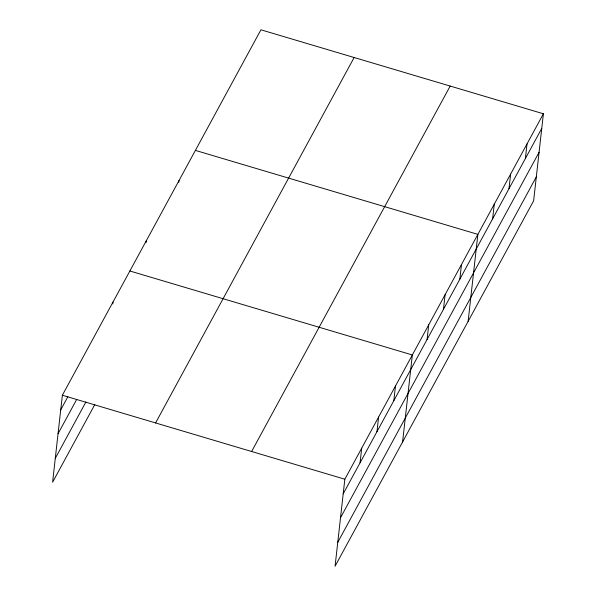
<?xml version="1.0" encoding="UTF-8"?>
<svg xmlns="http://www.w3.org/2000/svg" width="596" height="596" viewBox="0 0 596 596"><rect width="100%" height="100%" fill="white"/><g stroke="black" fill="none" stroke-linecap="round" stroke-linejoin="round"><path stroke-width="0.89" d="M543.396 113.776L344.838 479.214L335.079 566.2L533.636 200.763L543.396 113.776L260.921 29.8L62.364 395.237L52.604 482.224L94.794 404.565M112.786 303.885L112.994 302.053M146.042 242.669L146.251 240.844M178.807 182.376L179.016 180.543M360.073 462.787L361.712 448.155M376.955 431.72L378.594 417.088M393.829 400.661L395.468 386.029M402.591 441.949L412.35 354.97L129.868 270.994M427.086 339.444L428.733 324.82M443.469 309.302L445.108 294.67M459.851 279.151L461.49 264.52M468.113 321.356L477.873 234.37L195.391 150.393M492.609 218.851L494.255 204.219M508.991 188.701L510.638 174.077M525.374 158.558L527.013 143.927M60.718 409.869L67.825 396.794M58.043 433.746L76.698 399.417M55.279 458.346L85.928 401.942M155.578 422.951L354.136 57.514M251.624 451.507L450.181 86.062M343.199 493.846L541.757 128.408M340.517 517.723L539.075 152.285M337.761 542.323L536.318 176.885M62.364 395.237L344.838 479.214"/></g></svg>
